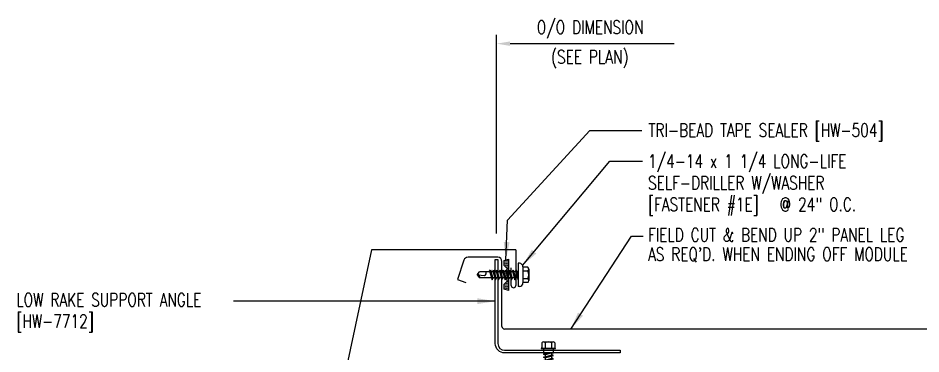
# Model space of a CAD drawing. Header units: inches. Extents: x 3.6 to 42.7, y 11.3 to 37.7.
# Drawn here: x 3.81 to 29.11, y 28.27 to 37.7 of the extents above; entities that cross this region are included whole.
import ezdxf

# ---------------------------------------------------------------- set-up
doc = ezdxf.new("R2010")
doc.units = ezdxf.units.IN
doc.header["$MEASUREMENT"] = 0
for name, color, linetype in [('DIM', 2, 'Continuous'), ('FASTENER', 9, 'Continuous'), ('PANEL', 11, 'Continuous'), ('STLA', 10, 'Continuous'), ('TAPE', 8, 'Continuous'), ('TEXT', 2, 'Continuous'), ('TRIM', 6, 'Continuous')]:
    doc.layers.add(name, color=color, linetype=linetype)
doc.styles.add('TEXT1', font='ROMANS.shx', dxfattribs={"width": 0.75, "height": 0.375})
doc.dimstyles.new('DETAIL$7', dxfattribs={"dimscale": 4, "dimtxt": 0.375, "dimasz": 0.125, "dimexe": 0.0625, "dimexo": 0.125, "dimgap": 0.0625, "dimtad": 1, "dimdec": 4, "dimzin": 3, "dimdsep": 46, "dimlunit": 4, "dimtxsty": 'TEXT1', "dimblk": 'ARCHTICK', "dimcen": 0.0625, "dimclrd": 7, "dimclre": 7, "dimclrt": 2, "dimadec": 0, "dimazin": 0, "dimtfac": 0.59375, "dimtdec": 4, "dimtmove": 2, "dimatfit": 3, "dimfxl": 0, "dimfrac": 2, "dimtolj": 1, "dimtzin": 3, "dimarcsym": 0})

# ---------------------------------------------------------------- blocks, each defined once
blk = doc.blocks.new('*X2')
at = {"color": 0}
for p, q in [((-0.434, 0.135), (-0.434, 0.135)), ((-0.434, 0.123), (-0.434, 0.123)), ((-0.422, 0.141), (-0.422, 0.141)), ((-0.422, 0.129), (-0.422, 0.129)), ((-0.422, 0.117), (-0.422, 0.117)), ((-0.422, 0.105), (-0.422, 0.105)), ((-0.422, 0.094), (-0.422, 0.094)), ((-0.422, 0.082), (-0.422, 0.082)), ((-0.41, 0.135), (-0.41, 0.135)), ((-0.41, 0.123), (-0.41, 0.123)), ((-0.41, 0.111), (-0.41, 0.111)), ((-0.41, 0.1), (-0.41, 0.1)), ((-0.41, 0.088), (-0.41, 0.088)), ((-0.41, 0.076), (-0.41, 0.076)), ((-0.41, 0.064), (-0.41, 0.064)), ((-0.41, 0.053), (-0.41, 0.053)), ((-0.41, 0.041), (-0.41, 0.041)), ((-0.398, 0.141), (-0.398, 0.141)), ((-0.398, 0.129), (-0.398, 0.129)), ((-0.398, 0.117), (-0.398, 0.117)), ((-0.398, 0.105), (-0.398, 0.105)), ((-0.398, 0.094), (-0.398, 0.094)), ((-0.398, 0.082), (-0.398, 0.082)), ((-0.398, 0.07), (-0.398, 0.07)), ((-0.398, 0.059), (-0.398, 0.059)), ((-0.398, 0.047), (-0.398, 0.047)), ((-0.398, 0.035), (-0.398, 0.035)), ((-0.398, 0.023), (-0.398, 0.023)), ((-0.387, 0.135), (-0.387, 0.135)), ((-0.387, 0.123), (-0.387, 0.123)), ((-0.387, 0.111), (-0.387, 0.111)), ((-0.387, 0.1), (-0.387, 0.1)), ((-0.387, 0.088), (-0.387, 0.088)), ((-0.387, 0.076), (-0.387, 0.076)), ((-0.387, 0.064), (-0.387, 0.064)), ((-0.387, 0.053), (-0.387, 0.053)), ((-0.387, 0.041), (-0.387, 0.041)), ((-0.387, 0.029), (-0.387, 0.029)), ((-0.375, 0.141), (-0.375, 0.141)), ((-0.375, 0.129), (-0.375, 0.129)), ((-0.375, 0.117), (-0.375, 0.117)), ((-0.375, 0.105), (-0.375, 0.105)), ((-0.375, 0.094), (-0.375, 0.094)), ((-0.375, 0.082), (-0.375, 0.082)), ((-0.375, 0.07), (-0.375, 0.07)), ((-0.375, 0.059), (-0.375, 0.059)), ((-0.375, 0.047), (-0.375, 0.047)), ((-0.375, 0.035), (-0.375, 0.035)), ((-0.375, 0.023), (-0.375, 0.023)), ((-0.363, 0.135), (-0.363, 0.135)), ((-0.363, 0.123), (-0.363, 0.123)), ((-0.363, 0.111), (-0.363, 0.111)), ((-0.363, 0.1), (-0.363, 0.1)), ((-0.363, 0.088), (-0.363, 0.088)), ((-0.363, 0.076), (-0.363, 0.076)), ((-0.363, 0.064), (-0.363, 0.064)), ((-0.363, 0.053), (-0.363, 0.053)), ((-0.363, 0.041), (-0.363, 0.041)), ((-0.363, 0.029), (-0.363, 0.029)), ((-0.352, 0.141), (-0.352, 0.141)), ((-0.352, 0.129), (-0.352, 0.129)), ((-0.352, 0.117), (-0.352, 0.117)), ((-0.352, 0.105), (-0.352, 0.105)), ((-0.352, 0.094), (-0.352, 0.094)), ((-0.352, 0.082), (-0.352, 0.082)), ((-0.352, 0.07), (-0.352, 0.07)), ((-0.352, 0.059), (-0.352, 0.059)), ((-0.352, 0.047), (-0.352, 0.047)), ((-0.352, 0.035), (-0.352, 0.035)), ((-0.352, 0.023), (-0.352, 0.023)), ((-0.34, 0.135), (-0.34, 0.135)), ((-0.34, 0.123), (-0.34, 0.123)), ((-0.34, 0.111), (-0.34, 0.111)), ((-0.34, 0.1), (-0.34, 0.1)), ((-0.34, 0.088), (-0.34, 0.088)), ((-0.34, 0.076), (-0.34, 0.076)), ((-0.34, 0.064), (-0.34, 0.064)), ((-0.34, 0.053), (-0.34, 0.053)), ((-0.34, 0.041), (-0.34, 0.041)), ((-0.34, 0.029), (-0.34, 0.029)), ((-0.328, 0.141), (-0.328, 0.141)), ((-0.328, 0.129), (-0.328, 0.129)), ((-0.328, 0.117), (-0.328, 0.117)), ((-0.328, 0.105), (-0.328, 0.105)), ((-0.328, 0.094), (-0.328, 0.094)), ((-0.328, 0.082), (-0.328, 0.082)), ((-0.328, 0.07), (-0.328, 0.07)), ((-0.328, 0.059), (-0.328, 0.059)), ((-0.328, 0.047), (-0.328, 0.047)), ((-0.328, 0.035), (-0.328, 0.035)), ((-0.328, 0.023), (-0.328, 0.023)), ((-0.316, 0.135), (-0.316, 0.135)), ((-0.316, 0.123), (-0.316, 0.123)), ((-0.316, 0.111), (-0.316, 0.111)), ((-0.316, 0.1), (-0.316, 0.1)), ((-0.316, 0.088), (-0.316, 0.088)), ((-0.316, 0.076), (-0.316, 0.076)), ((-0.316, 0.064), (-0.316, 0.064)), ((-0.316, 0.053), (-0.316, 0.053)), ((-0.316, 0.041), (-0.316, 0.041)), ((-0.316, 0.029), (-0.316, 0.029)), ((-0.305, 0.141), (-0.305, 0.141)), ((-0.305, 0.129), (-0.305, 0.129)), ((-0.305, 0.117), (-0.305, 0.117)), ((-0.305, 0.105), (-0.305, 0.105)), ((-0.305, 0.094), (-0.305, 0.094)), ((-0.305, 0.082), (-0.305, 0.082)), ((-0.305, 0.07), (-0.305, 0.07)), ((-0.305, 0.059), (-0.305, 0.059)), ((-0.305, 0.047), (-0.305, 0.047)), ((-0.305, 0.035), (-0.305, 0.035)), ((-0.305, 0.023), (-0.305, 0.023)), ((-0.293, 0.135), (-0.293, 0.135)), ((-0.293, 0.123), (-0.293, 0.123)), ((-0.293, 0.111), (-0.293, 0.111)), ((-0.293, 0.1), (-0.293, 0.1)), ((-0.293, 0.088), (-0.293, 0.088)), ((-0.293, 0.076), (-0.293, 0.076)), ((-0.293, 0.064), (-0.293, 0.064)), ((-0.293, 0.053), (-0.293, 0.053)), ((-0.293, 0.041), (-0.293, 0.041)), ((-0.293, 0.029), (-0.293, 0.029)), ((-0.281, 0.141), (-0.281, 0.141)), ((-0.281, 0.129), (-0.281, 0.129)), ((-0.281, 0.117), (-0.281, 0.117)), ((-0.281, 0.105), (-0.281, 0.105)), ((-0.281, 0.094), (-0.281, 0.094)), ((-0.281, 0.082), (-0.281, 0.082)), ((-0.281, 0.07), (-0.281, 0.07)), ((-0.281, 0.059), (-0.281, 0.059)), ((-0.281, 0.047), (-0.281, 0.047)), ((-0.281, 0.035), (-0.281, 0.035)), ((-0.281, 0.023), (-0.281, 0.023)), ((-0.27, 0.135), (-0.27, 0.135)), ((-0.27, 0.123), (-0.27, 0.123)), ((-0.27, 0.111), (-0.27, 0.111)), ((-0.27, 0.1), (-0.27, 0.1)), ((-0.27, 0.088), (-0.27, 0.088)), ((-0.27, 0.076), (-0.27, 0.076)), ((-0.27, 0.064), (-0.27, 0.064)), ((-0.27, 0.053), (-0.27, 0.053)), ((-0.27, 0.041), (-0.27, 0.041)), ((-0.27, 0.029), (-0.27, 0.029)), ((-0.258, 0.141), (-0.258, 0.141)), ((-0.258, 0.129), (-0.258, 0.129)), ((-0.258, 0.117), (-0.258, 0.117)), ((-0.258, 0.105), (-0.258, 0.105)), ((-0.258, 0.094), (-0.258, 0.094)), ((-0.258, 0.082), (-0.258, 0.082)), ((-0.258, 0.07), (-0.258, 0.07)), ((-0.258, 0.059), (-0.258, 0.059)), ((-0.258, 0.047), (-0.258, 0.047)), ((-0.258, 0.035), (-0.258, 0.035)), ((-0.258, 0.023), (-0.258, 0.023)), ((-0.246, 0.135), (-0.246, 0.135)), ((-0.246, 0.123), (-0.246, 0.123)), ((-0.246, 0.111), (-0.246, 0.111)), ((-0.246, 0.1), (-0.246, 0.1)), ((-0.246, 0.088), (-0.246, 0.088)), ((-0.246, 0.076), (-0.246, 0.076)), ((-0.246, 0.064), (-0.246, 0.064)), ((-0.246, 0.053), (-0.246, 0.053)), ((-0.246, 0.041), (-0.246, 0.041)), ((-0.234, 0.141), (-0.234, 0.141)), ((-0.234, 0.129), (-0.234, 0.129)), ((-0.234, 0.117), (-0.234, 0.117)), ((-0.234, 0.105), (-0.234, 0.105)), ((-0.234, 0.094), (-0.234, 0.094)), ((-0.234, 0.082), (-0.234, 0.082)), ((-0.234, 0.07), (-0.234, 0.07)), ((-0.234, 0.059), (-0.234, 0.059)), ((-0.234, 0.047), (-0.234, 0.047)), ((-0.223, 0.135), (-0.223, 0.135)), ((-0.223, 0.123), (-0.223, 0.123)), ((-0.223, 0.111), (-0.223, 0.111)), ((-0.223, 0.1), (-0.223, 0.1)), ((-0.223, 0.088), (-0.223, 0.088)), ((-0.223, 0.076), (-0.223, 0.076)), ((-0.223, 0.064), (-0.223, 0.064)), ((-0.211, 0.141), (-0.211, 0.141)), ((-0.211, 0.129), (-0.211, 0.129)), ((-0.211, 0.117), (-0.211, 0.117)), ((-0.211, 0.105), (-0.211, 0.105)), ((-0.211, 0.094), (-0.211, 0.094)), ((-0.211, 0.082), (-0.211, 0.082)), ((-0.211, 0.07), (-0.211, 0.07)), ((-0.199, 0.135), (-0.199, 0.135)), ((-0.199, 0.123), (-0.199, 0.123)), ((-0.199, 0.111), (-0.199, 0.111)), ((-0.199, 0.1), (-0.199, 0.1)), ((-0.199, 0.088), (-0.199, 0.088)), ((-0.188, 0.141), (-0.188, 0.141)), ((-0.188, 0.129), (-0.188, 0.129)), ((-0.188, 0.117), (-0.188, 0.117)), ((-0.188, 0.105), (-0.188, 0.105)), ((-0.188, 0.094), (-0.188, 0.094)), ((-0.176, 0.135), (-0.176, 0.135)), ((-0.176, 0.123), (-0.176, 0.123)), ((-0.176, 0.111), (-0.176, 0.111)), ((-0.164, 0.141), (-0.164, 0.141)), ((-0.164, 0.129), (-0.164, 0.129)), ((-0.164, 0.117), (-0.164, 0.117)), ((-0.164, 0.105), (-0.164, 0.105)), ((-0.152, 0.135), (-0.152, 0.135)), ((-0.152, 0.123), (-0.152, 0.123)), ((-0.152, 0.111), (-0.152, 0.111)), ((-0.152, 0.1), (-0.152, 0.1)), ((-0.141, 0.141), (-0.141, 0.141)), ((-0.141, 0.129), (-0.141, 0.129)), ((-0.141, 0.117), (-0.141, 0.117)), ((-0.141, 0.105), (-0.141, 0.105)), ((-0.141, 0.094), (-0.141, 0.094)), ((-0.141, 0.082), (-0.141, 0.082)), ((-0.129, 0.135), (-0.129, 0.135)), ((-0.129, 0.123), (-0.129, 0.123)), ((-0.129, 0.111), (-0.129, 0.111)), ((-0.129, 0.1), (-0.129, 0.1)), ((-0.129, 0.088), (-0.129, 0.088)), ((-0.129, 0.076), (-0.129, 0.076)), ((-0.117, 0.141), (-0.117, 0.141)), ((-0.117, 0.129), (-0.117, 0.129)), ((-0.117, 0.117), (-0.117, 0.117)), ((-0.117, 0.105), (-0.117, 0.105)), ((-0.117, 0.094), (-0.117, 0.094)), ((-0.117, 0.082), (-0.117, 0.082)), ((-0.117, 0.07), (-0.117, 0.07)), ((-0.117, 0.059), (-0.117, 0.059)), ((-0.105, 0.135), (-0.105, 0.135)), ((-0.105, 0.123), (-0.105, 0.123)), ((-0.105, 0.111), (-0.105, 0.111)), ((-0.105, 0.1), (-0.105, 0.1)), ((-0.105, 0.088), (-0.105, 0.088)), ((-0.105, 0.076), (-0.105, 0.076)), ((-0.105, 0.064), (-0.105, 0.064)), ((-0.105, 0.053), (-0.105, 0.053)), ((-0.094, 0.141), (-0.094, 0.141)), ((-0.094, 0.129), (-0.094, 0.129)), ((-0.094, 0.117), (-0.094, 0.117)), ((-0.094, 0.105), (-0.094, 0.105)), ((-0.094, 0.094), (-0.094, 0.094)), ((-0.094, 0.082), (-0.094, 0.082)), ((-0.094, 0.07), (-0.094, 0.07)), ((-0.094, 0.059), (-0.094, 0.059)), ((-0.094, 0.047), (-0.094, 0.047)), ((-0.094, 0.035), (-0.094, 0.035)), ((-0.082, 0.135), (-0.082, 0.135)), ((-0.082, 0.123), (-0.082, 0.123)), ((-0.082, 0.111), (-0.082, 0.111)), ((-0.082, 0.1), (-0.082, 0.1)), ((-0.082, 0.088), (-0.082, 0.088)), ((-0.082, 0.076), (-0.082, 0.076)), ((-0.082, 0.064), (-0.082, 0.064)), ((-0.082, 0.053), (-0.082, 0.053)), ((-0.082, 0.041), (-0.082, 0.041)), ((-0.082, 0.029), (-0.082, 0.029)), ((-0.07, 0.141), (-0.07, 0.141)), ((-0.07, 0.129), (-0.07, 0.129)), ((-0.07, 0.117), (-0.07, 0.117)), ((-0.07, 0.105), (-0.07, 0.105)), ((-0.07, 0.094), (-0.07, 0.094)), ((-0.07, 0.082), (-0.07, 0.082)), ((-0.07, 0.07), (-0.07, 0.07)), ((-0.07, 0.059), (-0.07, 0.059)), ((-0.07, 0.047), (-0.07, 0.047)), ((-0.07, 0.035), (-0.07, 0.035)), ((-0.07, 0.023), (-0.07, 0.023)), ((-0.059, 0.135), (-0.059, 0.135)), ((-0.059, 0.123), (-0.059, 0.123)), ((-0.059, 0.111), (-0.059, 0.111)), ((-0.059, 0.1), (-0.059, 0.1)), ((-0.059, 0.088), (-0.059, 0.088)), ((-0.059, 0.076), (-0.059, 0.076)), ((-0.059, 0.064), (-0.059, 0.064)), ((-0.059, 0.053), (-0.059, 0.053)), ((-0.059, 0.041), (-0.059, 0.041)), ((-0.059, 0.029), (-0.059, 0.029)), ((-0.047, 0.141), (-0.047, 0.141)), ((-0.047, 0.129), (-0.047, 0.129)), ((-0.047, 0.117), (-0.047, 0.117)), ((-0.047, 0.105), (-0.047, 0.105)), ((-0.047, 0.094), (-0.047, 0.094)), ((-0.047, 0.082), (-0.047, 0.082)), ((-0.047, 0.07), (-0.047, 0.07)), ((-0.047, 0.059), (-0.047, 0.059)), ((-0.047, 0.047), (-0.047, 0.047)), ((-0.047, 0.035), (-0.047, 0.035)), ((-0.047, 0.023), (-0.047, 0.023)), ((-0.035, 0.135), (-0.035, 0.135)), ((-0.035, 0.123), (-0.035, 0.123)), ((-0.035, 0.111), (-0.035, 0.111)), ((-0.035, 0.1), (-0.035, 0.1)), ((-0.035, 0.088), (-0.035, 0.088)), ((-0.035, 0.076), (-0.035, 0.076)), ((-0.035, 0.064), (-0.035, 0.064)), ((-0.035, 0.053), (-0.035, 0.053)), ((-0.035, 0.041), (-0.035, 0.041)), ((-0.035, 0.029), (-0.035, 0.029)), ((-0.023, 0.141), (-0.023, 0.141)), ((-0.023, 0.129), (-0.023, 0.129)), ((-0.023, 0.117), (-0.023, 0.117)), ((-0.023, 0.105), (-0.023, 0.105)), ((-0.023, 0.094), (-0.023, 0.094)), ((-0.023, 0.082), (-0.023, 0.082)), ((-0.023, 0.07), (-0.023, 0.07)), ((-0.023, 0.059), (-0.023, 0.059)), ((-0.023, 0.047), (-0.023, 0.047)), ((-0.023, 0.035), (-0.023, 0.035)), ((-0.023, 0.023), (-0.023, 0.023)), ((-0.012, 0.135), (-0.012, 0.135)), ((-0.012, 0.123), (-0.012, 0.123)), ((-0.012, 0.111), (-0.012, 0.111)), ((-0.012, 0.1), (-0.012, 0.1)), ((-0.012, 0.088), (-0.012, 0.088)), ((-0.012, 0.076), (-0.012, 0.076)), ((-0.012, 0.064), (-0.012, 0.064)), ((-0.012, 0.053), (-0.012, 0.053)), ((-0.012, 0.041), (-0.012, 0.041)), ((-0.012, 0.029), (-0.012, 0.029)), ((0, 0.141), (0, 0.141)), ((0, 0.129), (0, 0.129)), ((0, 0.117), (0, 0.117)), ((0, 0.105), (0, 0.105)), ((0, 0.094), (0, 0.094)), ((0, 0.082), (0, 0.082)), ((0, 0.07), (0, 0.07)), ((0, 0.059), (0, 0.059)), ((0, 0.047), (0, 0.047)), ((0, 0.035), (0, 0.035)), ((0, 0.023), (0, 0.023)), ((0.012, 0.135), (0.012, 0.135)), ((0.012, 0.123), (0.012, 0.123)), ((0.012, 0.111), (0.012, 0.111)), ((0.012, 0.1), (0.012, 0.1)), ((0.012, 0.088), (0.012, 0.088)), ((0.012, 0.076), (0.012, 0.076)), ((0.012, 0.064), (0.012, 0.064)), ((0.012, 0.053), (0.012, 0.053)), ((0.012, 0.041), (0.012, 0.041)), ((0.012, 0.029), (0.012, 0.029)), ((0.023, 0.141), (0.023, 0.141)), ((0.023, 0.129), (0.023, 0.129)), ((0.023, 0.117), (0.023, 0.117)), ((0.023, 0.105), (0.023, 0.105)), ((0.023, 0.094), (0.023, 0.094)), ((0.023, 0.082), (0.023, 0.082)), ((0.023, 0.07), (0.023, 0.07)), ((0.023, 0.059), (0.023, 0.059)), ((0.023, 0.047), (0.023, 0.047)), ((0.023, 0.035), (0.023, 0.035)), ((0.023, 0.023), (0.023, 0.023)), ((0.035, 0.135), (0.035, 0.135)), ((0.035, 0.123), (0.035, 0.123)), ((0.035, 0.111), (0.035, 0.111)), ((0.035, 0.1), (0.035, 0.1)), ((0.035, 0.088), (0.035, 0.088)), ((0.035, 0.076), (0.035, 0.076)), ((0.035, 0.064), (0.035, 0.064)), ((0.035, 0.053), (0.035, 0.053)), ((0.035, 0.041), (0.035, 0.041)), ((0.035, 0.029), (0.035, 0.029)), ((0.047, 0.141), (0.047, 0.141)), ((0.047, 0.129), (0.047, 0.129)), ((0.047, 0.117), (0.047, 0.117)), ((0.047, 0.105), (0.047, 0.105)), ((0.047, 0.094), (0.047, 0.094)), ((0.047, 0.082), (0.047, 0.082)), ((0.047, 0.07), (0.047, 0.07)), ((0.047, 0.059), (0.047, 0.059)), ((0.047, 0.047), (0.047, 0.047)), ((0.047, 0.035), (0.047, 0.035)), ((0.047, 0.023), (0.047, 0.023)), ((0.059, 0.135), (0.059, 0.135)), ((0.059, 0.123), (0.059, 0.123)), ((0.059, 0.111), (0.059, 0.111)), ((0.059, 0.1), (0.059, 0.1)), ((0.059, 0.088), (0.059, 0.088)), ((0.059, 0.076), (0.059, 0.076)), ((0.059, 0.064), (0.059, 0.064)), ((0.059, 0.053), (0.059, 0.053)), ((0.059, 0.041), (0.059, 0.041)), ((0.059, 0.029), (0.059, 0.029)), ((0.07, 0.141), (0.07, 0.141)), ((0.07, 0.129), (0.07, 0.129)), ((0.07, 0.117), (0.07, 0.117)), ((0.07, 0.105), (0.07, 0.105)), ((0.07, 0.094), (0.07, 0.094)), ((0.07, 0.082), (0.07, 0.082)), ((0.07, 0.07), (0.07, 0.07)), ((0.07, 0.059), (0.07, 0.059)), ((0.07, 0.047), (0.07, 0.047)), ((0.07, 0.035), (0.07, 0.035)), ((0.07, 0.023), (0.07, 0.023)), ((0.082, 0.135), (0.082, 0.135)), ((0.082, 0.123), (0.082, 0.123)), ((0.082, 0.111), (0.082, 0.111)), ((0.082, 0.1), (0.082, 0.1)), ((0.082, 0.088), (0.082, 0.088)), ((0.082, 0.076), (0.082, 0.076)), ((0.082, 0.064), (0.082, 0.064)), ((0.082, 0.053), (0.082, 0.053)), ((0.082, 0.041), (0.082, 0.041)), ((0.082, 0.029), (0.082, 0.029)), ((0.094, 0.141), (0.094, 0.141)), ((0.094, 0.129), (0.094, 0.129)), ((0.094, 0.117), (0.094, 0.117)), ((0.094, 0.105), (0.094, 0.105)), ((0.094, 0.094), (0.094, 0.094)), ((0.094, 0.082), (0.094, 0.082)), ((0.094, 0.07), (0.094, 0.07)), ((0.094, 0.059), (0.094, 0.059)), ((0.094, 0.047), (0.094, 0.047)), ((0.094, 0.035), (0.094, 0.035)), ((0.105, 0.135), (0.105, 0.135)), ((0.105, 0.123), (0.105, 0.123)), ((0.105, 0.111), (0.105, 0.111)), ((0.105, 0.1), (0.105, 0.1)), ((0.105, 0.088), (0.105, 0.088)), ((0.105, 0.076), (0.105, 0.076)), ((0.105, 0.064), (0.105, 0.064)), ((0.105, 0.053), (0.105, 0.053)), ((0.117, 0.141), (0.117, 0.141)), ((0.117, 0.129), (0.117, 0.129)), ((0.117, 0.117), (0.117, 0.117)), ((0.117, 0.105), (0.117, 0.105)), ((0.117, 0.094), (0.117, 0.094)), ((0.117, 0.082), (0.117, 0.082)), ((0.117, 0.07), (0.117, 0.07)), ((0.117, 0.059), (0.117, 0.059)), ((0.129, 0.135), (0.129, 0.135)), ((0.129, 0.123), (0.129, 0.123)), ((0.129, 0.111), (0.129, 0.111)), ((0.129, 0.1), (0.129, 0.1)), ((0.129, 0.088), (0.129, 0.088)), ((0.129, 0.076), (0.129, 0.076)), ((0.141, 0.141), (0.141, 0.141)), ((0.141, 0.129), (0.141, 0.129)), ((0.141, 0.117), (0.141, 0.117)), ((0.141, 0.105), (0.141, 0.105)), ((0.141, 0.094), (0.141, 0.094)), ((0.141, 0.082), (0.141, 0.082)), ((0.152, 0.135), (0.152, 0.135)), ((0.152, 0.123), (0.152, 0.123)), ((0.152, 0.111), (0.152, 0.111)), ((0.152, 0.1), (0.152, 0.1)), ((0.164, 0.141), (0.164, 0.141)), ((0.164, 0.129), (0.164, 0.129)), ((0.164, 0.117), (0.164, 0.117)), ((0.164, 0.105), (0.164, 0.105)), ((0.176, 0.135), (0.176, 0.135)), ((0.176, 0.123), (0.176, 0.123)), ((0.176, 0.111), (0.176, 0.111)), ((0.188, 0.141), (0.188, 0.141)), ((0.188, 0.129), (0.188, 0.129)), ((0.188, 0.117), (0.188, 0.117)), ((0.188, 0.105), (0.188, 0.105)), ((0.188, 0.094), (0.188, 0.094)), ((0.199, 0.135), (0.199, 0.135)), ((0.199, 0.123), (0.199, 0.123)), ((0.199, 0.111), (0.199, 0.111)), ((0.199, 0.1), (0.199, 0.1)), ((0.199, 0.088), (0.199, 0.088)), ((0.211, 0.141), (0.211, 0.141)), ((0.211, 0.129), (0.211, 0.129)), ((0.211, 0.117), (0.211, 0.117)), ((0.211, 0.105), (0.211, 0.105)), ((0.211, 0.094), (0.211, 0.094)), ((0.211, 0.082), (0.211, 0.082)), ((0.211, 0.07), (0.211, 0.07)), ((0.223, 0.135), (0.223, 0.135)), ((0.223, 0.123), (0.223, 0.123)), ((0.223, 0.111), (0.223, 0.111)), ((0.223, 0.1), (0.223, 0.1)), ((0.223, 0.088), (0.223, 0.088)), ((0.223, 0.076), (0.223, 0.076)), ((0.223, 0.064), (0.223, 0.064)), ((0.234, 0.141), (0.234, 0.141)), ((0.234, 0.129), (0.234, 0.129)), ((0.234, 0.117), (0.234, 0.117)), ((0.234, 0.105), (0.234, 0.105)), ((0.234, 0.094), (0.234, 0.094)), ((0.234, 0.082), (0.234, 0.082)), ((0.234, 0.07), (0.234, 0.07)), ((0.234, 0.059), (0.234, 0.059)), ((0.234, 0.047), (0.234, 0.047)), ((0.246, 0.135), (0.246, 0.135)), ((0.246, 0.123), (0.246, 0.123)), ((0.246, 0.111), (0.246, 0.111)), ((0.246, 0.1), (0.246, 0.1)), ((0.246, 0.088), (0.246, 0.088)), ((0.246, 0.076), (0.246, 0.076)), ((0.246, 0.064), (0.246, 0.064)), ((0.246, 0.053), (0.246, 0.053)), ((0.246, 0.041), (0.246, 0.041)), ((0.258, 0.141), (0.258, 0.141)), ((0.258, 0.129), (0.258, 0.129)), ((0.258, 0.117), (0.258, 0.117)), ((0.258, 0.105), (0.258, 0.105)), ((0.258, 0.094), (0.258, 0.094)), ((0.258, 0.082), (0.258, 0.082)), ((0.258, 0.07), (0.258, 0.07)), ((0.258, 0.059), (0.258, 0.059)), ((0.258, 0.047), (0.258, 0.047)), ((0.258, 0.035), (0.258, 0.035)), ((0.258, 0.023), (0.258, 0.023)), ((0.27, 0.135), (0.27, 0.135)), ((0.27, 0.123), (0.27, 0.123)), ((0.27, 0.111), (0.27, 0.111)), ((0.27, 0.1), (0.27, 0.1)), ((0.27, 0.088), (0.27, 0.088)), ((0.27, 0.076), (0.27, 0.076)), ((0.27, 0.064), (0.27, 0.064)), ((0.27, 0.053), (0.27, 0.053)), ((0.27, 0.041), (0.27, 0.041)), ((0.27, 0.029), (0.27, 0.029)), ((0.281, 0.141), (0.281, 0.141)), ((0.281, 0.129), (0.281, 0.129)), ((0.281, 0.117), (0.281, 0.117)), ((0.281, 0.105), (0.281, 0.105)), ((0.281, 0.094), (0.281, 0.094)), ((0.281, 0.082), (0.281, 0.082)), ((0.281, 0.07), (0.281, 0.07)), ((0.281, 0.059), (0.281, 0.059)), ((0.281, 0.047), (0.281, 0.047)), ((0.281, 0.035), (0.281, 0.035)), ((0.281, 0.023), (0.281, 0.023)), ((0.293, 0.135), (0.293, 0.135)), ((0.293, 0.123), (0.293, 0.123)), ((0.293, 0.111), (0.293, 0.111)), ((0.293, 0.1), (0.293, 0.1)), ((0.293, 0.088), (0.293, 0.088)), ((0.293, 0.076), (0.293, 0.076)), ((0.293, 0.064), (0.293, 0.064)), ((0.293, 0.053), (0.293, 0.053)), ((0.293, 0.041), (0.293, 0.041)), ((0.293, 0.029), (0.293, 0.029)), ((0.305, 0.141), (0.305, 0.141)), ((0.305, 0.129), (0.305, 0.129)), ((0.305, 0.117), (0.305, 0.117)), ((0.305, 0.105), (0.305, 0.105)), ((0.305, 0.094), (0.305, 0.094)), ((0.305, 0.082), (0.305, 0.082)), ((0.305, 0.07), (0.305, 0.07)), ((0.305, 0.059), (0.305, 0.059)), ((0.305, 0.047), (0.305, 0.047)), ((0.305, 0.035), (0.305, 0.035)), ((0.305, 0.023), (0.305, 0.023)), ((0.316, 0.135), (0.316, 0.135)), ((0.316, 0.123), (0.316, 0.123)), ((0.316, 0.111), (0.316, 0.111)), ((0.316, 0.1), (0.316, 0.1)), ((0.316, 0.088), (0.316, 0.088)), ((0.316, 0.076), (0.316, 0.076)), ((0.316, 0.064), (0.316, 0.064)), ((0.316, 0.053), (0.316, 0.053)), ((0.316, 0.041), (0.316, 0.041)), ((0.316, 0.029), (0.316, 0.029)), ((0.328, 0.141), (0.328, 0.141)), ((0.328, 0.129), (0.328, 0.129)), ((0.328, 0.117), (0.328, 0.117)), ((0.328, 0.105), (0.328, 0.105)), ((0.328, 0.094), (0.328, 0.094)), ((0.328, 0.082), (0.328, 0.082)), ((0.328, 0.07), (0.328, 0.07)), ((0.328, 0.059), (0.328, 0.059)), ((0.328, 0.047), (0.328, 0.047)), ((0.328, 0.035), (0.328, 0.035)), ((0.328, 0.023), (0.328, 0.023)), ((0.34, 0.135), (0.34, 0.135)), ((0.34, 0.123), (0.34, 0.123)), ((0.34, 0.111), (0.34, 0.111)), ((0.34, 0.1), (0.34, 0.1)), ((0.34, 0.088), (0.34, 0.088)), ((0.34, 0.076), (0.34, 0.076)), ((0.34, 0.064), (0.34, 0.064)), ((0.34, 0.053), (0.34, 0.053)), ((0.34, 0.041), (0.34, 0.041)), ((0.34, 0.029), (0.34, 0.029)), ((0.352, 0.141), (0.352, 0.141)), ((0.352, 0.129), (0.352, 0.129)), ((0.352, 0.117), (0.352, 0.117)), ((0.352, 0.105), (0.352, 0.105)), ((0.352, 0.094), (0.352, 0.094)), ((0.352, 0.082), (0.352, 0.082)), ((0.352, 0.07), (0.352, 0.07)), ((0.352, 0.059), (0.352, 0.059)), ((0.352, 0.047), (0.352, 0.047)), ((0.352, 0.035), (0.352, 0.035)), ((0.352, 0.023), (0.352, 0.023)), ((0.363, 0.135), (0.363, 0.135)), ((0.363, 0.123), (0.363, 0.123)), ((0.363, 0.111), (0.363, 0.111)), ((0.363, 0.1), (0.363, 0.1)), ((0.363, 0.088), (0.363, 0.088)), ((0.363, 0.076), (0.363, 0.076)), ((0.363, 0.064), (0.363, 0.064)), ((0.363, 0.053), (0.363, 0.053)), ((0.363, 0.041), (0.363, 0.041)), ((0.363, 0.029), (0.363, 0.029)), ((0.375, 0.141), (0.375, 0.141)), ((0.375, 0.129), (0.375, 0.129)), ((0.375, 0.117), (0.375, 0.117)), ((0.375, 0.105), (0.375, 0.105)), ((0.375, 0.094), (0.375, 0.094)), ((0.375, 0.082), (0.375, 0.082)), ((0.375, 0.07), (0.375, 0.07)), ((0.375, 0.059), (0.375, 0.059)), ((0.375, 0.047), (0.375, 0.047)), ((0.375, 0.035), (0.375, 0.035)), ((0.375, 0.023), (0.375, 0.023)), ((0.387, 0.135), (0.387, 0.135)), ((0.387, 0.123), (0.387, 0.123)), ((0.387, 0.111), (0.387, 0.111)), ((0.387, 0.1), (0.387, 0.1)), ((0.387, 0.088), (0.387, 0.088)), ((0.387, 0.076), (0.387, 0.076)), ((0.387, 0.064), (0.387, 0.064)), ((0.387, 0.053), (0.387, 0.053)), ((0.387, 0.041), (0.387, 0.041)), ((0.387, 0.029), (0.387, 0.029)), ((0.398, 0.141), (0.398, 0.141)), ((0.398, 0.129), (0.398, 0.129)), ((0.398, 0.117), (0.398, 0.117)), ((0.398, 0.105), (0.398, 0.105)), ((0.398, 0.094), (0.398, 0.094)), ((0.398, 0.082), (0.398, 0.082)), ((0.398, 0.07), (0.398, 0.07)), ((0.398, 0.059), (0.398, 0.059)), ((0.398, 0.047), (0.398, 0.047)), ((0.398, 0.035), (0.398, 0.035)), ((0.398, 0.023), (0.398, 0.023)), ((0.41, 0.135), (0.41, 0.135)), ((0.41, 0.123), (0.41, 0.123)), ((0.41, 0.111), (0.41, 0.111)), ((0.41, 0.1), (0.41, 0.1)), ((0.41, 0.088), (0.41, 0.088)), ((0.41, 0.076), (0.41, 0.076)), ((0.41, 0.064), (0.41, 0.064)), ((0.41, 0.053), (0.41, 0.053)), ((0.41, 0.041), (0.41, 0.041)), ((0.422, 0.141), (0.422, 0.141)), ((0.422, 0.129), (0.422, 0.129)), ((0.422, 0.117), (0.422, 0.117)), ((0.422, 0.105), (0.422, 0.105)), ((0.422, 0.094), (0.422, 0.094)), ((0.422, 0.082), (0.422, 0.082)), ((0.434, 0.135), (0.434, 0.135)), ((0.434, 0.123), (0.434, 0.123))]:
    blk.add_line(p, q, dxfattribs=at)
blk = doc.blocks.new('MB_DBTAP')
at = {"layer": 'TAPE', "color": 9}
blk.add_lwpolyline([(-0.403, 0.018), (-0.442, 0.141), (0.442, 0.141), (0.403, 0.018), (0.26, 0.018), (0.17, 0.109), (0.079, 0.018), (0, 0.018), (-0.079, 0.018), (-0.17, 0.109), (-0.26, 0.018)], close=True, dxfattribs=at)
at = {"layer": 'TAPE', "color": 251}
blk.add_blockref('*X2', (0, 0), dxfattribs=at)
blk = doc.blocks.new('MB_DW3')
at = {"layer": 'FASTENER'}
for p, q in [((-0.215, 0.305), (-0.215, 0.171)), ((-0.161, 0.337), (0.161, 0.337)), ((-0.107, 0.305), (-0.107, 0.171)), ((0.107, 0.305), (0.107, 0.171)), ((0.215, 0.305), (0.215, 0.171)), ((-0.324, 0.071), (-0.324, 0.037)), ((-0.324, 0.037), (0.324, 0.037)), ((-0.224, 0.171), (0.215, 0.171)), ((-0.139, -0.016), (0.046, 0.037)), ((-0.104, -0.036), (0.139, 0.033)), ((-0.086, 0.037), (0.086, 0.037)), ((-0.086, 0.037), (-0.086, -0.001)), ((0.086, 0.037), (0.133, 0.037)), ((0.086, 0.018), (0.086, -0.042)), ((0.139, 0.033), (0.133, 0.037)), ((0.324, 0.071), (0.324, 0.037)), ((-0.104, -0.036), (-0.139, -0.016)), ((-0.139, -0.107), (0.104, -0.038)), ((-0.104, -0.127), (-0.139, -0.107)), ((-0.139, -0.198), (0.104, -0.128)), ((-0.104, -0.218), (-0.139, -0.198)), ((-0.139, -0.289), (0.104, -0.219)), ((-0.104, -0.127), (0.139, -0.058)), ((-0.104, -0.218), (0.139, -0.149)), ((-0.104, -0.309), (0.139, -0.239)), ((-0.086, -0.031), (-0.086, -0.092)), ((-0.086, -0.122), (-0.086, -0.183)), ((-0.086, -0.213), (-0.086, -0.274)), ((0.086, -0.073), (0.086, -0.133)), ((0.086, -0.164), (0.086, -0.224)), ((0.139, -0.058), (0.104, -0.038)), ((0.139, -0.149), (0.104, -0.128)), ((0.139, -0.239), (0.104, -0.219)), ((-0.104, -0.309), (-0.139, -0.289)), ((-0.139, -0.38), (0.104, -0.31)), ((-0.104, -0.4), (-0.139, -0.38)), ((-0.139, -0.47), (0.104, -0.401)), ((-0.104, -0.491), (-0.139, -0.47)), ((-0.139, -0.561), (0.104, -0.492)), ((-0.104, -0.4), (0.139, -0.33)), ((-0.104, -0.491), (0.139, -0.421)), ((-0.086, -0.304), (-0.086, -0.364)), ((-0.086, -0.395), (-0.086, -0.455)), ((-0.086, -0.486), (-0.086, -0.546)), ((0.086, -0.255), (0.086, -0.315)), ((0.086, -0.345), (0.086, -0.406)), ((0.086, -0.436), (0.086, -0.497)), ((0.139, -0.33), (0.104, -0.31)), ((0.139, -0.421), (0.104, -0.401)), ((0.139, -0.512), (0.104, -0.492)), ((-0.104, -0.581), (-0.139, -0.561)), ((-0.139, -0.652), (0.104, -0.583)), ((-0.104, -0.672), (-0.139, -0.652)), ((-0.139, -0.743), (0.104, -0.674)), ((-0.104, -0.763), (-0.139, -0.743)), ((-0.104, -0.581), (0.139, -0.512)), ((-0.104, -0.672), (0.139, -0.603)), ((-0.104, -0.763), (0.139, -0.694)), ((-0.086, -0.577), (-0.086, -0.637)), ((-0.086, -0.667), (-0.086, -0.728)), ((-0.086, -0.758), (-0.086, -1.05)), ((0.086, -0.527), (0.086, -0.588)), ((0.086, -0.618), (0.086, -0.679)), ((0.086, -0.709), (0.086, -1.05)), ((0.139, -0.603), (0.104, -0.583)), ((0.139, -0.694), (0.104, -0.674)), ((-0.002, -1.095), (0.014, -0.909)), ((0, -1.111), (-0.086, -1.05)), ((0, -1.111), (0.086, -1.05))]:
    blk.add_line(p, q, dxfattribs=at)
for centre, radius, start, end in [((-0.161, 0.274), 0.0628, 29.8754, 150.1246), ((0, 0.141), 0.196, 56.9974, 123.0026), ((0.161, 0.274), 0.0628, 29.8754, 150.1246), ((-0.224, 0.071), 0.1, 90, 180), ((0.224, 0.071), 0.1, 0, 90), ((-0.046, -0.921), 0.0615, 11.1445, 130.906), ((0.054, -1.097), 0.0563, 55.4585, 194.8454)]:
    blk.add_arc(centre, radius, start, end, dxfattribs=at)
blk = doc.blocks.new('sd22')
at = {"layer": 'FASTENER'}
for p, q in [((-0.193, 0.055), (0.193, 0.055)), ((-0.193, 0.037), (0.193, 0.037)), ((-0.181, 0.204), (-0.181, 0.055)), ((-0.181, 0.055), (0.181, 0.055)), ((-0.139, 0.037), (-0.139, -0.082)), ((-0.135, 0.23), (0.135, 0.23)), ((-0.089, 0.204), (-0.089, 0.055)), ((0.089, 0.204), (0.089, 0.055)), ((0.139, -0.082), (0.139, 0.037)), ((0.181, 0.204), (0.181, 0.055)), ((-0.139, -0.114), (-0.025, -0.082)), ((-0.139, -0.082), (0.139, -0.082)), ((-0.104, -0.134), (-0.139, -0.114)), ((-0.139, -0.205), (0.104, -0.136)), ((-0.104, -0.225), (-0.139, -0.205)), ((-0.139, -0.296), (0.104, -0.227)), ((-0.104, -0.134), (0.081, -0.082)), ((-0.104, -0.225), (0.139, -0.156)), ((-0.104, -0.316), (0.139, -0.247)), ((-0.086, -0.082), (-0.086, -0.099)), ((-0.086, -0.129), (-0.086, -0.19)), ((-0.086, -0.22), (-0.086, -0.281)), ((0.086, -0.082), (0.086, -0.141)), ((0.086, -0.171), (0.086, -0.232)), ((0.139, -0.156), (0.104, -0.136)), ((0.139, -0.247), (0.104, -0.227)), ((-0.104, -0.316), (-0.139, -0.296)), ((-0.139, -0.387), (0.104, -0.318)), ((-0.104, -0.407), (-0.139, -0.387)), ((-0.139, -0.478), (0.104, -0.408)), ((-0.104, -0.498), (-0.139, -0.478)), ((-0.139, -0.569), (0.104, -0.499)), ((-0.104, -0.407), (0.139, -0.338)), ((-0.104, -0.498), (0.139, -0.429)), ((-0.086, -0.311), (-0.086, -0.372)), ((-0.086, -0.402), (-0.086, -0.463)), ((-0.086, -0.493), (-0.086, -0.554)), ((0.086, -0.262), (0.086, -0.322)), ((0.086, -0.353), (0.086, -0.413)), ((0.086, -0.444), (0.086, -0.504)), ((0.139, -0.338), (0.104, -0.318)), ((0.139, -0.429), (0.104, -0.408)), ((0.139, -0.519), (0.104, -0.499)), ((-0.104, -0.589), (-0.139, -0.569)), ((-0.139, -0.66), (0.104, -0.59)), ((-0.104, -0.68), (-0.139, -0.66)), ((-0.139, -0.75), (0.104, -0.681)), ((-0.104, -0.771), (-0.139, -0.75)), ((-0.104, -0.589), (0.139, -0.519)), ((-0.104, -0.68), (0.139, -0.61)), ((-0.104, -0.771), (0.139, -0.701)), ((-0.086, -0.584), (-0.086, -0.644)), ((-0.086, -0.675), (-0.086, -0.735)), ((0.086, -0.535), (0.086, -0.595)), ((0.086, -0.625), (0.086, -0.686)), ((0.086, -0.716), (0.086, -0.777)), ((0.139, -0.61), (0.104, -0.59)), ((0.139, -0.701), (0.104, -0.681)), ((-0.139, -0.841), (0.104, -0.772)), ((-0.104, -0.861), (-0.139, -0.841)), ((-0.139, -0.932), (0.104, -0.863)), ((-0.104, -0.952), (-0.139, -0.932)), ((-0.104, -0.861), (0.139, -0.792)), ((-0.104, -0.952), (0.139, -0.883)), ((-0.086, -0.766), (-0.086, -0.826)), ((-0.086, -0.857), (-0.086, -0.917)), ((-0.086, -0.947), (-0.086, -1.239)), ((0.086, -0.807), (0.086, -0.868)), ((0.086, -0.898), (0.086, -1.239)), ((0.139, -0.792), (0.104, -0.772)), ((0.139, -0.883), (0.104, -0.863)), ((0, -1.3), (-0.086, -1.239)), ((-0.002, -1.285), (0.014, -1.098)), ((0, -1.3), (0.086, -1.239))]:
    blk.add_line(p, q, dxfattribs=at)
for centre, radius, start, end in [((-0.193, 0.046), 0.00894, 90, 270), ((-0.135, 0.178), 0.0527, 29.8754, 150.1246), ((0, 0.066), 0.164, 56.9974, 123.0026), ((0.135, 0.178), 0.0527, 29.8754, 150.1246), ((0.193, 0.046), 0.00894, 270, 90), ((-0.046, -1.11), 0.0615, 11.1445, 130.906), ((0.054, -1.286), 0.0563, 55.4585, 194.8454)]:
    blk.add_arc(centre, radius, start, end, dxfattribs=at)
blk = doc.blocks.new('FD-F1e')
at = {"layer": 'TEXT', "style": 'TEXT1', "width": 0.75}
for s, p in [('1/4-14 x 1 1/4 LONG-LIFE', (0.0047, -0.0408)), ('SELF-DRILLER W/WASHER', (0.0047, -0.1926)), ('[FASTENER #1E]', (0.0047, -0.3444))]:
    blk.add_text(s, height=0.09375, dxfattribs=at).set_placement(p)
blk.add_attdef('(QUANTITY)', (0.9263, -0.3444), '', height=0.0938, dxfattribs=at)
at = {"layer": 'TEXT', "style": 'TEXT1', "flags": 1}
for tag, p in [('Color', (0.0245, -0.5337)), ('Calc', (0.0245, -0.5337)), ('Opt1', (0.0245, -0.5337)), ('Opt2', (0.0245, -0.5337)), ('Opt3', (0.0245, -0.5337)), ('Description', (0.0245, -0.5337)), ('Multiple', (0.0245, -0.5337)), ('Part', (0.0245, -0.5337)), ('Spare1', (0.0245, -0.7212)), ('Spare2', (0.0245, -0.7212)), ('Spare3', (0.0245, -0.7212)), ('Spare4', (0.0245, -0.7212)), ('Spare5', (0.0245, -0.7212)), ('Spare6', (0.0245, -0.7212)), ('Spare7', (0.0245, -0.7212)), ('Spare8', (0.0245, -0.7212)), ('Spare9', (0.0245, -0.7212)), ('Spare10', (0.0245, -0.7212))]:
    blk.add_attdef(tag, p, '', height=0.0938, dxfattribs=at)
blk = doc.blocks.new('_ArchTick')
at = {"color": 0, "linetype": 'ByBlock', "const_width": 0.15}
blk.add_lwpolyline([(-0.5, -0.5), (0.5, 0.5)], dxfattribs=at)

msp = doc.modelspace()

# ---------------------------------------------------------------- linework, layer by layer
msp.add_line((19.83382, 34.54122), (21.28954, 34.54122))
at = {"layer": 'DIM', "color": 7}
for p, q in [((17.22461, 31.65102), (17.22461, 37.23007)), ((17.59961, 36.98007), (22.1992, 36.98007))]:
    msp.add_line(p, q, dxfattribs=at)
msp.add_solid([(17.59961, 37.04257), (17.59961, 36.91757), (17.22461, 36.98007)], dxfattribs=at)
at = {"layer": 'PANEL'}
for p, q in [((16.30447, 30.90078), (16.1297, 30.36289)), ((17.25462, 30.98715), (16.42335, 30.98715)), ((17.37426, 29.04246), (17.3743, 30.86747)), ((16.1297, 30.36289), (16.36462, 30.27738)), ((33.33002, 28.96793), (17.44879, 28.96793))]:
    msp.add_line(p, q, dxfattribs=at)
for centre, radius, start, end in [((16.42335, 30.86215), 0.125, 90, 162), ((17.25462, 30.86747), 0.11968, 0, 90), ((17.44879, 29.04246), 0.07453, 179.99979, 270)]:
    msp.add_arc(centre, radius, start, end, dxfattribs=at)
at = {"layer": 'STLA'}
msp.add_lwpolyline([(20.68689, 28.37262), (20.68689, 28.29792), (17.44909, 28.29792, -0.41421356), (17.18689, 28.56012), (17.18689, 30.9197), (17.26159, 30.9197), (17.26159, 28.56012, 0.41421356), (17.44909, 28.37262)], format="xyb", close=True, dxfattribs=at)
at = {"layer": 'TRIM'}
for p, q in [((13.71577, 31.19191), (12.69436, 26.38657)), ((17.76095, 31.19191), (13.71577, 31.19191)), ((17.76095, 31.19191), (17.76095, 30.19191)), ((17.63595, 30.19191), (17.63595, 30.69191))]:
    msp.add_line(p, q, dxfattribs=at)
msp.add_arc((17.69845, 30.19191), 0.0625, 180, 0, dxfattribs=at)

# ---------------------------------------------------------------- block references
at = {"layer": 'FASTENER', "rotation": 270}
msp.add_blockref('MB_DW3', (17.79163, 30.48999), dxfattribs=at)
at = {"layer": 'FASTENER'}
msp.add_blockref('sd22', (18.67468, 28.38188), dxfattribs=at)
at = {"layer": 'TAPE', "rotation": 269.9999999999995}
msp.add_blockref('MB_DBTAP', (17.4183, 30.49346), dxfattribs=at)
at = {"layer": 'TEXT', "xscale": 4, "yscale": 4, "zscale": 4}
msp.add_blockref('FD-F1e', (21.44757, 33.65799), dxfattribs=at).add_auto_attribs({'(QUANTITY)': '@ 24" O.C.'})

# ---------------------------------------------------------------- texts
at = {"layer": 'TEXT', "style": 'TEXT1', "width": 0.75}
for s, p in [('TRI-BEAD TAPE SEALER [HW-504]', (21.48111, 34.36521)), ('FIELD CUT & BEND UP 2" PANEL LEG', (21.46652, 31.42478)), ("AS REQ'D. WHEN ENDING OFF MODULE", (21.46652, 30.88244)), ('LOW RAKE SUPPORT ANGLE', (3.76635, 29.60239)), ('[HW-7712]', (3.76635, 29.00239))]:
    msp.add_text(s, height=0.375, dxfattribs=at).set_placement(p)
at = {"layer": 'TRIM', "color": 2, "style": 'TEXT1', "width": 0.75}
for s, p in [('O/O DIMENSION', (18.34856, 37.2532)), ('(SEE PLAN)', (18.74774, 36.41976))]:
    msp.add_text(s, height=0.375, dxfattribs=at).set_placement(p)

# ---------------------------------------------------------------- leaders
for points in [[(17.48241, 30.91117), (17.53326, 32.02122), (19.83382, 34.54122)], [(17.95295, 30.75728), (20.39271, 33.6839), (21.31553, 33.6839)], [(19.30092, 28.96793), (21.00359, 31.57957), (21.32853, 31.57957)], [(17.18689, 29.75182), (11.18327, 29.75182), (9.8472, 29.75182)]]:
    msp.add_leader(points, dimstyle='DETAIL$7')

doc.saveas('drawing.dxf')
